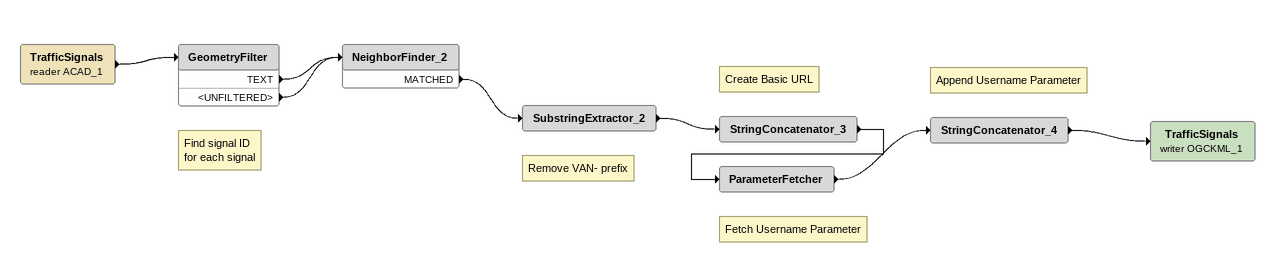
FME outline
TrafficSignals (reader ACAD_1)
    -> GeometryFilter
Note: Find signal ID / for each signal
GeometryFilter
    TEXT -> NeighborFinder_2
    <UNFILTERED> -> NeighborFinder_2
NeighborFinder_2
    MATCHED -> SubstringExtractor_2
Note: Remove VAN- prefix
SubstringExtractor_2
    -> StringConcatenator_3
Note: Create Basic URL
StringConcatenator_3
    -> ParameterFetcher
Note: Fetch Username Parameter
ParameterFetcher
    -> StringConcatenator_4
Note: Append Username Parameter
StringConcatenator_4
    -> TrafficSignals (writer OGCKML_1)
TrafficSignals (writer OGCKML_1)
